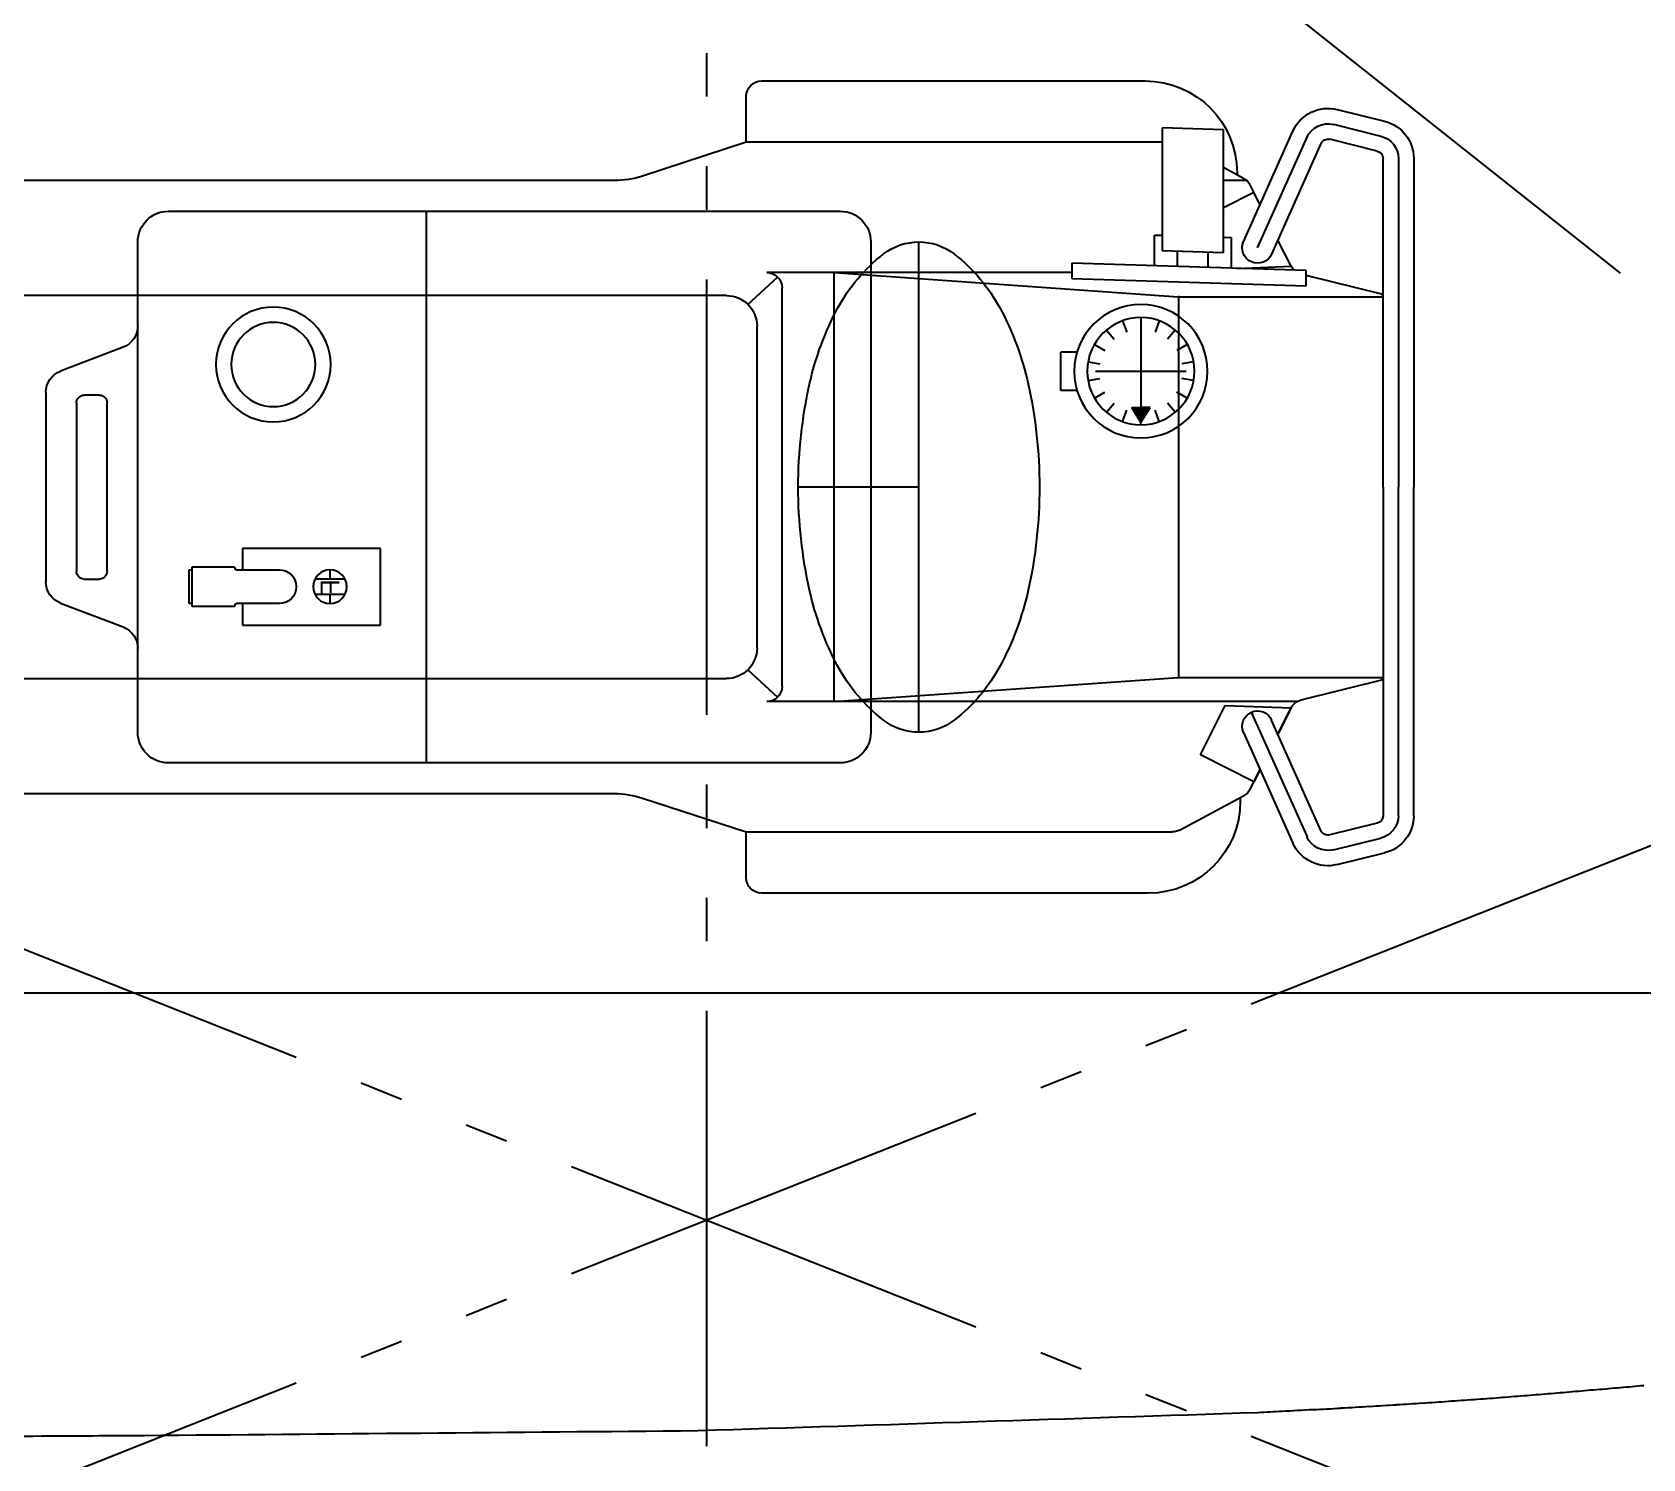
# Model space of a CAD drawing. Header units: millimetres. Extents: x 1084702 to 1166801, y 36632 to 124519.
# Drawn here: x 1096543 to 1097700, y 64531 to 65555 of the extents above; entities that cross this region are included whole.
import ezdxf
from ezdxf.enums import TextEntityAlignment as Align

# ---------------------------------------------------------------- set-up
doc = ezdxf.new("R2010")
doc.units = ezdxf.units.MM
doc.header["$LTSCALE"] = 250
doc.linetypes.add('DASHED', pattern=[0.75, 0.5, -0.25])
doc.linetypes.add('PHANTOM', pattern=[2.1, 1.25, -0.2, 0.125, -0.2, 0.125, -0.2])
doc.layers.get('0').update_dxf_attribs({"color": 255})

# ---------------------------------------------------------------- blocks, each defined once
blk = doc.blocks.new('cont')
at = {"linetype": 'PHANTOM'}
for p, q in [((225402.8, 145808.7), (231452.8, 143408.7)), ((225402.8, 143408.7), (231452.8, 145808.7))]:
    blk.add_line(p, q, dxfattribs=at)
blk = doc.blocks.new('A$C02E15517')
at = {"color": 0, "linetype": 'ByBlock', "lineweight": -2}
for p, q in [((-138.8, 363), (1727.6, 363)), ((1727.6, 363), (3102.6, 363)), ((1979, 291.5), (1701.3, 291.5)), ((1690.3, 280.5), (1690.3, 247.5)), ((2114.6, 271), (2148.6, 262.6)), ((2047.3, 176.1), (2082.8, 255.6)), ((2111.9, 260.4), (2145.9, 251.9)), ((1615.8, 223.2), (1690.3, 247.5)), ((1690.3, 247.5), (1996.1, 247.5)), ((2001.3, 246.2), (2047.4, 221.6)), ((2052.9, 161.6), (2092.9, 251.1)), ((2102.9, 246.6), (2067.4, 167.2)), ((2143.3, 241.2), (2109.3, 249.7)), ((2147.5, 0), (2147.5, 235.9)), ((2158.5, 235.9), (2158.5, 0)), ((2169.5, 235.9), (2169.5, 0)), ((676.7, 220), (1595.4, 220)), ((2045, 222.9), (2045, 225.5)), ((2054.8, 211.5), (2016.3, 192.1)), ((2052, 216.9), (2059.2, 202.7)), ((2059.2, 202.7), (2054.8, 211.5)), ((1757.7, 198), (1275.4, 198)), ((1460.7, 198), (1460.7, -198)), ((2016.3, 192.1), (2034.1, 156.7)), ((1253.4, 176), (1253.4, -176)), ((1779.7, -176), (1779.7, 176)), ((1814.2, 176), (1814.2, -176)), ((2072, 177.3), (2081.5, 158.5)), ((2081.5, 158.5), (2072, 177.3)), ((1691.5, 131.1), (1712.8, 150.8)), ((2085.7, 154), (1705, 154)), ((1753.4, 154), (2000.4, 136.6)), ((1753.4, 154), (1753.4, -154)), ((1753.4, 154), (1753.4, -154)), ((1753.4, 154), (1753.4, -154)), ((2034.1, 156.7), (2081.5, 158.5)), ((2088.6, 152.8), (2146.5, 138.4)), ((1716, 143), (1716, -143)), ((602, 137.5), (1676, 137.5)), ((2000.8, 136.6), (2000.8, -136.6)), ((2001.2, 136.6), (2147.5, 136.6)), ((1698, 115.5), (1698, -115.5)), ((1198, 83.3), (1242.8, 100.4)), ((1328.7, 83.6), (1328.7, 99)), ((1328.7, 99), (1427.7, 99)), ((1427.7, 99), (1427.7, 44)), ((1292.4, 83.6), (1290.2, 83.6)), ((1290.2, 83.6), (1290.2, 59.4)), ((1292.4, 85.8), (1292.4, 57.2)), ((1322.2, 85.8), (1292.4, 85.8)), ((1323.2, 84.6), (1323.2, 84.8)), ((1355.2, 83.6), (1324.3, 83.6)), ((1391.4, 77), (1391.4, 83.6)), ((1367.2, 71.4), (1367.2, 71.6)), ((1402.2, 77), (1380.7, 77)), ((1187.4, -67.9), (1187.4, 67.9)), ((1209.4, -60.5), (1209.4, 60.5)), ((1214.9, 66), (1225.9, 66)), ((1231.4, 60.5), (1231.4, -60.5)), ((1290.2, 59.4), (1292.4, 59.4)), ((1323.2, 58.2), (1323.2, 58.4)), ((1324.3, 59.4), (1355.2, 59.4)), ((1328.7, 44), (1328.7, 59.4)), ((1402.2, 66), (1380.7, 66)), ((1391.4, 59.4), (1391.4, 66)), ((1292.4, 57.2), (1322.2, 57.2)), ((1427.7, 44), (1328.7, 44)), ((1814.2, 0), (1727.6, 0)), ((2147.5, 0), (2147.5, -235.9)), ((2158.5, -235.9), (2158.5, 0)), ((2169.5, -235.9), (2169.5, 0)), ((1973.6, -44.7), (1973.6, -53.3)), ((1948.8, -53.7), (1954.4, -60.3)), ((1960.4, -47), (1963.4, -55.1)), ((1973.6, -46.5), (1967, -57.1)), ((1967, -57.1), (1973.6, -57.1)), ((1973.6, -46.5), (1980.2, -57.1)), ((1973.6, -115.6), (1973.6, -50.7)), ((1980.2, -57.1), (1973.6, -57.1)), ((1986.7, -47), (1983.8, -55.1)), ((1998.3, -53.7), (1992.8, -60.3)), ((1225.9, -66), (1214.9, -66)), ((1940.2, -63.9), (1947.7, -68.2)), ((2006.9, -63.9), (1999.5, -68.2)), ((1916.1, -69.4), (1916.1, -96.9)), ((1927.7, -69.4), (1916.1, -69.4)), ((1935.7, -76.5), (1944.1, -78)), ((2011.5, -76.5), (2003, -78)), ((1242.8, -100.4), (1198, -83.3)), ((1935.7, -89.9), (1944.1, -88.4)), ((1941.1, -83.2), (2006, -83.2)), ((2011.5, -89.9), (2003, -88.4)), ((1927.7, -96.9), (1916.1, -96.9)), ((1940.2, -102.4), (1947.7, -98.1)), ((2006.9, -102.4), (1999.5, -98.1)), ((1948.8, -112.7), (1954.4, -106.1)), ((1960.4, -119.4), (1963.4, -111.3)), ((1973.6, -121.7), (1973.6, -113.1)), ((1986.7, -119.4), (1983.8, -111.3)), ((1998.3, -112.7), (1992.8, -106.1)), ((1676, -137.5), (602, -137.5)), ((1691.5, -131.1), (1712.8, -150.8)), ((1753.4, -154), (2000.4, -136.6)), ((2001.2, -136.6), (2147.5, -136.6)), ((2146.5, -138.4), (2092.2, -151.9)), ((1924, -149.8), (2092.2, -144.4)), ((1924, -160.8), (1924, -149.8)), ((2092.2, -144.4), (2092.2, -155.4)), ((1924, -154), (1705, -154)), ((2092.2, -155.4), (1924, -160.8)), ((1983.4, -158.9), (1983.4, -180.9)), ((1999.9, -158.4), (1999.9, -169.4)), ((2021.9, -157.7), (2021.9, -168.7)), ((2038.4, -179.2), (2038.4, -157.2)), ((2042.6, -157), (2081.5, -158.5)), ((2081.5, -158.5), (2072, -177.3)), ((1988.9, -169.8), (2032.9, -168.3)), ((1988.9, -257.8), (1988.9, -169.8)), ((2032.9, -168.3), (2032.9, -256.4)), ((2057.4, -171.7), (2092.9, -251.1)), ((2102.9, -246.6), (2067.4, -167.2)), ((1983.4, -180.9), (1988.9, -180.8)), ((2032.9, -179.3), (2038.4, -179.2)), ((2047.3, -176.1), (2082.8, -255.6)), ((1275.4, -198), (1757.7, -198)), ((2054.8, -211.5), (2032.9, -200.4)), ((2059.2, -202.7), (2052, -216.9)), ((2059.2, -202.7), (2054.8, -211.5)), ((1595.4, -220), (676.7, -220)), ((1690.3, -247.5), (1615.8, -223.2)), ((2049.7, -220), (2032.9, -220)), ((2047.4, -221.6), (2032.9, -229.4)), ((2042.7, -225.5), (2042.7, -224.1)), ((2143.3, -241.2), (2109.3, -249.7)), ((1988.9, -247.5), (1690.3, -247.5)), ((1690.3, -247.5), (1690.3, -280.5)), ((2111.9, -260.4), (2145.9, -251.9)), ((2032.9, -256.4), (1988.9, -257.8)), ((2114.6, -271), (2148.6, -262.6)), ((1701.3, -291.5), (1976.7, -291.5))]:
    blk.add_line(p, q, dxfattribs=at)
for centre, radius in [((1391.4, 71.5), 12.1), ((1973.6, -83.2), 47.9), ((1973.6, -83.2), 38.5), ((1350.7, -88), 41.2), ((1350.7, -88), 30.2)]:
    blk.add_circle(centre, radius, dxfattribs=at)
for centre, radius, start, end in [((534.9, -120977.2), 121660.3, 89.694158, 89.741323), ((908.7, -50951.4), 51633.5, 89.61247, 89.69416), ((-25749.1, -3109843.6), 3110641.8, 89.49522, 89.502543), ((-12908.7, -455253.7), 456163.7, 88.119842, 88.170372), ((1795.4, -4786.6), 5457.3, 87.0627, 87.2459), ((1660.5, -7414.2), 8088.3, 86.90525, 87.06271), ((1740.4, -5936.3), 6608.4, 86.73084, 86.90525), ((1722.8, -6244.6), 6917.1, 86.56037, 86.73084), ((1750.9, -5776.9), 6448.6, 86.38883, 86.56037), ((1775.1, -5394.7), 6065.6, 86.21197, 86.38883), ((1785.5, -5237.5), 5908.1, 86.03149, 86.21197), ((1790, -5172.3), 5842.7, 85.85, 86.03149), ((1782.7, -5273.1), 5943.8, 85.67391, 85.85), ((1813.6, -4863.9), 5533.4, 85.4914, 85.6739), ((1798.1, -5061.4), 5731.5, 85.31536, 85.49141), ((1815.5, -4848.2), 5517.6, 85.1359, 85.3154), ((1797.6, -5059.2), 5729.3, 84.9605, 85.1359), ((1824.2, -4757.4), 5426.4, 84.7803, 84.9605), ((1812.5, -4885.7), 5555.3, 84.6072, 84.7803), ((1701.3, 280.5), 11, 90, 180), ((1979, 225.5), 66, 0, 90), ((2107.9, 244.3), 27.5, 76.052, 155.9201), ((2107.9, 244.3), 16.5, 76.052, 155.9201), ((2142, 235.9), 27.5, 0, 76.052), ((1996.1, 236.5), 11, 61.9545, 90), ((2107.9, 244.3), 5.5, 76.052, 155.9201), ((2142, 235.9), 16.5, 0, 76.052), ((2142, 235.9), 5.5, 0, 76.052), ((1595.4, 286), 66, 270, 288.0409), ((2042.2, 211.9), 11, 26.7527, 61.9545), ((1275.4, 176), 22, 90, 180), ((1757.7, 176), 22, 0, 90), ((1814.2, 134.6), 41.4, 90, 127.7203), ((1814.2, 134.6), 41.4, 52.2797, 90), ((2057.4, 171.7), 11, 155.9201, 335.9201), ((1863.7, 70.6), 122.3, 127.7203, 151.8293), ((1764.7, 70.6), 122.3, 28.1707, 52.2797), ((1705, 143), 11, 0, 90), ((2091.3, 163.5), 11, 206.7527, 256.052), ((1676, 115.5), 22, 0, 90), ((1943.2, 28), 212.5, 151.8293, 167.4928), ((1685.2, 28), 212.5, 12.5072, 28.1707), ((2001.2, 147.6), 11, 265.9721, 270), ((2143.9, 127.7), 11, 71.3283, 76.6138), ((1236.9, 115.8), 16.5, 290.9735, 0), ((1203.9, 67.9), 16.5, 110.9735, 180), ((1322.2, 84.8), 1.04, 0, 90), ((1324.3, 84.6), 1.04, 180, 270), ((1355.2, 71.6), 12, 0, 90), ((1355.2, 71.4), 12, 270, 0), ((2069.4, 0), 341.8, 167.4928, 180), ((1559, 0), 341.8, 0, 12.5072), ((1214.9, 60.5), 5.5, 90, 180), ((1225.9, 60.5), 5.5, 0, 90), ((1322.2, 58.2), 1.04, 270, 0), ((1324.3, 58.4), 1.04, 90, 180), ((2069.4, 0), 341.8, 180, 192.5072), ((1559, 0), 341.8, 347.4928, 0), ((1203.9, -67.9), 16.5, 180, 249.0265), ((1214.9, -60.5), 5.5, 180, 270), ((1225.9, -60.5), 5.5, 270, 0), ((1943.2, -28), 212.5, 192.5072, 208.1707), ((1685.2, -28), 212.5, 331.8293, 347.4928), ((1236.9, -115.8), 16.5, 0, 69.0265), ((1676, -115.5), 22, 270, 0), ((1863.7, -70.6), 122.3, 208.1707, 232.2797), ((1764.7, -70.6), 122.3, 307.7203, 331.8293), ((2001.2, -147.6), 11, 90, 94.0279), ((2143.9, -127.7), 11, 283.3862, 288.6717), ((1705, -143), 11, 270, 0), ((2057.4, -171.7), 11, 24.0799, 204.0799), ((2091.3, -163.5), 11, 135.1952, 153.2473), ((1814.2, -134.6), 41.4, 232.2797, 270), ((1814.2, -134.6), 41.4, 270, 307.7203), ((1275.4, -176), 22, 180, 270), ((1757.7, -176), 22, 270, 0), ((2042.2, -211.9), 11, 298.0455, 333.2473), ((1595.4, -286), 66, 71.9591, 90), ((1976.7, -225.5), 66, 270, 0), ((2142, -235.9), 5.5, 283.948, 0), ((2142, -235.9), 16.5, 283.948, 0), ((2142, -235.9), 27.5, 283.948, 0), ((2107.9, -244.3), 16.5, 204.0799, 283.948), ((2107.9, -244.3), 5.5, 204.0799, 283.948), ((2107.9, -244.3), 27.5, 204.0799, 283.948), ((1701.3, -280.5), 11, 180, 270)]:
    blk.add_arc(centre, radius, start, end, dxfattribs=at)
for points in [[(1973.6, -46.5), (1967, -57.1), (1973.6, -57.1)], [(1973.6, -46.5), (1980.2, -57.1), (1973.6, -57.1)]]:
    blk.add_solid(points, dxfattribs=at)
blk.add_text('F', height=13.2, rotation=90, dxfattribs=at).set_placement((1391.4, 71.5), align=Align.MIDDLE)
blk = doc.blocks.new('arb båt')
at = {"xscale": -1, "rotation": 180}
blk.add_blockref('A$C02E15517', (-13752.8, 82939), dxfattribs=at)
blk = doc.blocks.new('container10ft')
at = {"linetype": 'PHANTOM'}
blk.add_line((8415.8, 31493.4), (11440.8, 29093.4), dxfattribs=at)
blk.add_lwpolyline([(8415.8, 29093.4), (11440.8, 29093.4), (11440.8, 31493.4), (8415.8, 31493.4)], close=True, dxfattribs=at)
blk = doc.blocks.new('1-deck_B4_1')
for name, p in [('arb båt', (91355.5, -52119.6)), ('container10ft', (70848.6, 0))]:
    blk.add_blockref(name, p)
at = {"linetype": 'DASHED'}
blk.add_blockref('cont', (-149163.4, -114315.4), dxfattribs=at)

msp = doc.modelspace()

# ---------------------------------------------------------------- block references
msp.add_blockref('1-deck_B4_1', (1017763, 34408.6))

doc.saveas('drawing.dxf')
